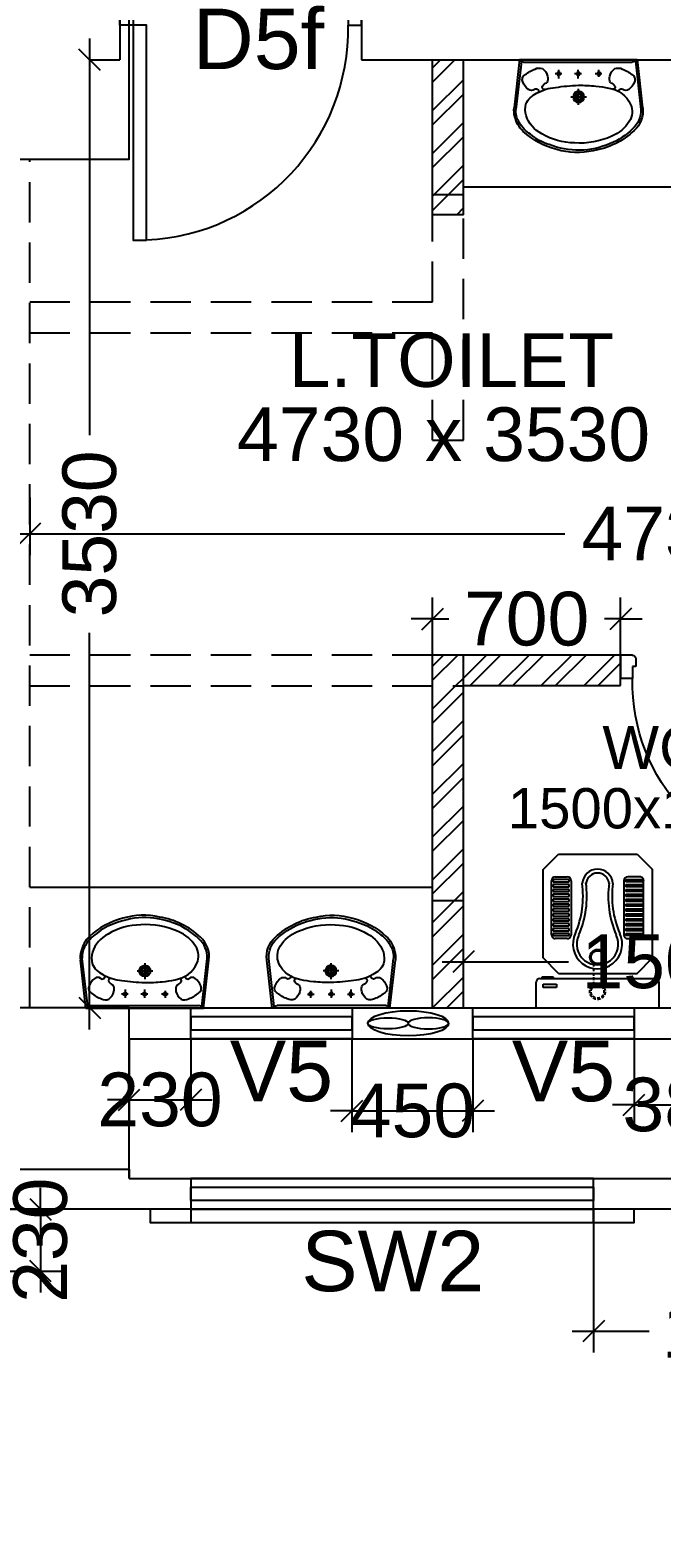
# Model space of a CAD drawing. Extents: x 6345096 to 6738923, y -6490958 to -6305885.
# Drawn here: x 6645029 to 6647381, y -6456002 to -6450481 of the extents above; entities that cross this region are included whole.
import ezdxf
from ezdxf.enums import TextEntityAlignment as Align

# ---------------------------------------------------------------- set-up
doc = ezdxf.new("R2010")
doc.units = 0
doc.header["$LTSCALE"] = 600
doc.header["$MEASUREMENT"] = 0
doc.header["$PDMODE"] = 35
doc.linetypes.add('HIDDEN', pattern=[0.375, 0.25, -0.125])
doc.layers.get('0').update_dxf_attribs({"linetype": 'CONTINUOUS'})
doc.layers.get('Defpoints').update_dxf_attribs({"linetype": 'CONTINUOUS'})
for name, color, linetype in [('8', 8, 'CONTINUOUS'), ('chajja', 7, 'CONTINUOUS'), ('DIM', 8, 'CONTINUOUS'), ('DIM-TEXT', 8, 'CONTINUOUS'), ('DOOR', 32, 'CONTINUOUS'), ('Ele Proje.', 7, 'CONTINUOUS'), ('Ele. Proj', 7, 'CONTINUOUS'), ('Exaust', 8, 'CONTINUOUS'), ('HS', 251, 'CONTINUOUS'), ('joinery', 7, 'CONTINUOUS'), ('JW', 8, 'CONTINUOUS'), ('LA-column', 3, 'CONTINUOUS'), ('Room Dim', 1, 'CONTINUOUS'), ('T Wall', 8, 'CONTINUOUS'), ('TEXT', 6, 'CONTINUOUS'), ('Toi-Euip', 8, 'CONTINUOUS'), ('toi-fix', 46, 'CONTINUOUS'), ('Toi. Wall Hat', 3, 'CONTINUOUS'), ('Walls', 7, 'CONTINUOUS'), ('WIN', 151, 'CONTINUOUS'), ('Working Dim', 5, 'CONTINUOUS')]:
    doc.layers.add(name, color=color, linetype=linetype)
doc.styles.add('ari', font='arial.ttf')
doc.styles.add('ARIAL', font='arial.ttf')
doc.styles.add('RT', font='romant.shx')
doc.styles.get("Standard").update_dxf_attribs({"font": 'romans.shx'})
doc.dimstyles.new('int. dim', dxfattribs={"dimtxt": 200, "dimasz": 80, "dimexe": 80, "dimexo": 0, "dimgap": 70, "dimtad": 0, "dimdec": 0, "dimzin": 12, "dimdsep": 46, "dimtxsty": 'ari', "dimblk": 'OBLIQUE', "dimcen": 2, "dimdle": 80, "dimclrd": 256, "dimclre": 256, "dimclrt": 6, "dimadec": 0, "dimazin": 0, "dimtfac": 1, "dimtdec": 0, "dimtix": 1, "dimtmove": 2, "dimatfit": 3, "dimfxl": 1, "dimtolj": 1, "dimtzin": 0, "dimlwd": -1, "dimlwe": -1, "dimarcsym": 0})
doc.dimstyles.new('STANDARD$0', dxfattribs={"dimscale": 0, "dimtxt": 150, "dimasz": 125, "dimexe": 0.75, "dimexo": 1, "dimgap": 25, "dimtad": 1, "dimdec": 0, "dimdsep": 46, "dimtxsty": 'Standard', "dimblk1": 'DOT', "dimblk2": 'DOT', "dimsah": 1, "dimcen": 2.5, "dimclrd": 1, "dimclre": 1, "dimclrt": 3, "dimadec": 0, "dimazin": 0, "dimtfac": 1, "dimtdec": 0, "dimtmove": 0, "dimatfit": 3, "dimldrblk": 'DOT', "dimfxl": 1, "dimtolj": 1, "dimtzin": 0, "dimarcsym": 0})
doc.dimstyles.new('TEXT', dxfattribs={"dimscale": 0, "dimtxt": 600, "dimasz": 300, "dimexe": 300, "dimexo": 30, "dimgap": 50, "dimtad": 0, "dimdec": 0, "dimzin": 0, "dimdsep": 46, "dimtxsty": 'RT', "dimblk": 'OBLIQUE', "dimcen": 0.09, "dimdle": 300, "dimclrd": 256, "dimclre": 256, "dimclrt": 170, "dimadec": 0, "dimazin": 0, "dimtfac": 1, "dimtdec": 0, "dimtofl": 0, "dimtmove": 2, "dimatfit": 3, "dimfxl": 1, "dimfrac": 2, "dimtolj": 1, "dimtzin": 0, "dimlwd": -1, "dimlwe": -1, "dimarcsym": 0})

# ---------------------------------------------------------------- blocks, each defined once
blk = doc.blocks.new('_Oblique')
at = {"color": 0, "linetype": 'ByBlock', "lineweight": -2}
blk.add_line((-0.5, -0.5), (0.5, 0.5), dxfattribs=at)
blk = doc.blocks.new('*D1288')
at = {"layer": 'Defpoints', "color": 0, "transparency": 16777216}
for p in [(6607049.6, -6454873.9), (6651789.5, -6454874.2, 1), (6651789.5, -6458089.2)]:
    blk.add_point(p, dxfattribs=at)
at = {"layer": 'DIM', "color": 8, "transparency": 16777216}
for p, q in [((6607049.6, -6454873.9), (6607049.6, -6458389.2)), ((6651789.5, -6454874.2), (6651789.5, -6458389.2)), ((6606749.6, -6458089.2), (6627711.6, -6458089.2)), ((6652089.5, -6458089.2), (6631127.5, -6458089.2))]:
    blk.add_line(p, q, dxfattribs=at)
at = {"layer": 'DIM', "color": 8, "transparency": 16777216, "xscale": 300, "yscale": 300, "zscale": 300, "rotation": 180}
blk.add_blockref('_Oblique', (6607049.6, -6458089.2), dxfattribs=at)
at = {"layer": 'DIM', "color": 8, "transparency": 16777216, "xscale": 300, "yscale": 300, "zscale": 300}
blk.add_blockref('_Oblique', (6651789.5, -6458089.2), dxfattribs=at)
at = {"layer": 'DIM', "color": 7, "transparency": 16777216, "insert": (6629419.6, -6458089.2), "char_height": 750, "attachment_point": 5, "style": 'ari'}
blk.add_mtext('\\A1;44.74m', dxfattribs=at)
blk = doc.blocks.new('*D1491')
at = {"layer": 'Defpoints', "color": 0, "transparency": 16777216}
for p in [(6647129.1, -6454873.9, -21.5), (6648259.3, -6454873.9, -21.5), (6648259.3, -6455327.4)]:
    blk.add_point(p, dxfattribs=at)
at = {"layer": 'Working Dim', "transparency": 16777216}
for p, q in [((6647129.1, -6454873.9), (6647129.1, -6455407.4)), ((6648259.3, -6454873.9), (6648259.3, -6455407.4)), ((6647049.1, -6455327.4), (6647335.3, -6455327.4)), ((6648339.3, -6455327.4), (6648053.1, -6455327.4))]:
    blk.add_line(p, q, dxfattribs=at)
at = {"layer": 'Working Dim', "transparency": 16777216, "xscale": 80, "yscale": 80, "zscale": 80, "rotation": 180}
blk.add_blockref('_Oblique', (6647129.1, -6455327.4), dxfattribs=at)
at = {"layer": 'Working Dim', "transparency": 16777216, "xscale": 80, "yscale": 80, "zscale": 80}
blk.add_blockref('_Oblique', (6648259.3, -6455327.4), dxfattribs=at)
at = {"layer": 'Working Dim', "color": 6, "transparency": 16777216, "insert": (6647694.2, -6455327.4), "char_height": 200, "attachment_point": 5, "style": 'ari'}
blk.add_mtext('\\A1;1130', dxfattribs=at)
blk = doc.blocks.new('*D1512')
at = {"layer": 'Defpoints', "color": 0, "transparency": 16777216}
for p in [(6644799.5, -6454873.9, 26.6), (6644799.5, -6455103.9, 26.6), (6645069.5, -6455103.9)]:
    blk.add_point(p, dxfattribs=at)
at = {"layer": 'Working Dim', "transparency": 16777216}
for p, q in [((6645069.5, -6454873.9), (6645069.5, -6454793.9)), ((6644799.5, -6454873.9), (6645149.5, -6454873.9)), ((6645069.5, -6454873.9), (6645069.5, -6455103.9)), ((6644799.5, -6455103.9), (6645149.5, -6455103.9)), ((6645069.5, -6455103.9), (6645069.5, -6455183.9))]:
    blk.add_line(p, q, dxfattribs=at)
at = {"layer": 'Working Dim', "transparency": 16777216, "xscale": 80, "yscale": 80, "zscale": 80}
for p, rotation in [((6645069.5, -6454873.9), 270), ((6645069.5, -6455103.9), 90)]:
    blk.add_blockref('_Oblique', p, dxfattribs=dict(at, rotation=rotation))
at = {"layer": 'Working Dim', "color": 6, "transparency": 16777216, "insert": (6645069.5, -6454988.9), "char_height": 200, "attachment_point": 5, "rotation": 90, "style": 'ari'}
blk.add_mtext('\\A1;230', dxfattribs=at)
blk = doc.blocks.new('A$C153C7E87')
at = {"layer": 'Exaust', "color": 10, "extrusion": (0, 0, -1)}
for centre, major_axis, ratio in [((0, 0), (150.2, 0.1), 0.312125), ((-75.1, 0), (75.1, 0), 0.271389)]:
    blk.add_ellipse(centre, major_axis=major_axis, ratio=ratio, start_param=3.141593, end_param=9.424778, dxfattribs=at)
at = {"layer": 'Exaust', "color": 10}
blk.add_ellipse((75.1, 0), major_axis=(75.1, 0), ratio=0.271389, dxfattribs=at)
blk = doc.blocks.new('*D2380')
at = {"layer": 'Defpoints', "color": 0, "transparency": 16777216}
for p in [(6645399.5, -6454238.9, 2.3), (6645629.4, -6454238.9), (6645629.4, -6454466.1)]:
    blk.add_point(p, dxfattribs=at)
at = {"layer": 'Working Dim', "transparency": 16777216}
for p, q in [((6645399.5, -6454238.9), (6645399.5, -6454546.1)), ((6645629.4, -6454238.9), (6645629.4, -6454546.1)), ((6645399.5, -6454466.1), (6645319.5, -6454466.1)), ((6645399.5, -6454466.1), (6645629.4, -6454466.1)), ((6645629.4, -6454466.1), (6645709.4, -6454466.1))]:
    blk.add_line(p, q, dxfattribs=at)
at = {"layer": 'Working Dim', "transparency": 16777216, "xscale": 80, "yscale": 80, "zscale": 80}
blk.add_blockref('_Oblique', (6645399.5, -6454466.1), dxfattribs=at)
at = {"layer": 'Working Dim', "transparency": 16777216, "xscale": 80, "yscale": 80, "zscale": 80, "rotation": 180}
blk.add_blockref('_Oblique', (6645629.4, -6454466.1), dxfattribs=at)
at = {"layer": 'Working Dim', "color": 6, "transparency": 16777216, "insert": (6645514.5, -6454466.1), "char_height": 200, "attachment_point": 5, "style": 'ari'}
blk.add_mtext('\\A1;230', dxfattribs=at)
blk = doc.blocks.new('*D2381')
at = {"layer": 'Defpoints', "color": 0, "transparency": 16777216}
for p in [(6646229.4, -6454238.9), (6646679.4, -6454238.9), (6646679.4, -6454507)]:
    blk.add_point(p, dxfattribs=at)
at = {"layer": 'Working Dim', "transparency": 16777216}
for p, q in [((6646229.4, -6454238.9), (6646229.4, -6454587)), ((6646679.4, -6454238.9), (6646679.4, -6454587)), ((6646229.4, -6454507), (6646149.4, -6454507)), ((6646229.4, -6454507), (6646679.4, -6454507)), ((6646679.4, -6454507), (6646759.4, -6454507))]:
    blk.add_line(p, q, dxfattribs=at)
at = {"layer": 'Working Dim', "transparency": 16777216, "xscale": 80, "yscale": 80, "zscale": 80}
blk.add_blockref('_Oblique', (6646229.4, -6454507), dxfattribs=at)
at = {"layer": 'Working Dim', "transparency": 16777216, "xscale": 80, "yscale": 80, "zscale": 80, "rotation": 180}
blk.add_blockref('_Oblique', (6646679.4, -6454507), dxfattribs=at)
at = {"layer": 'Working Dim', "color": 6, "transparency": 16777216, "insert": (6646454.4, -6454507), "char_height": 200, "attachment_point": 5, "style": 'ari'}
blk.add_mtext('\\A1;450', dxfattribs=at)
blk = doc.blocks.new('*D2382')
at = {"layer": 'Defpoints', "color": 0, "transparency": 16777216}
for p in [(6647279.4, -6454238.9), (6647659.6, -6454238.9), (6647659.6, -6454484.7)]:
    blk.add_point(p, dxfattribs=at)
at = {"layer": 'Working Dim', "transparency": 16777216}
for p, q in [((6647279.4, -6454238.9), (6647279.4, -6454564.7)), ((6647659.6, -6454238.9), (6647659.6, -6454564.7)), ((6647279.4, -6454484.7), (6647199.4, -6454484.7)), ((6647279.4, -6454484.7), (6647659.6, -6454484.7)), ((6647659.6, -6454484.7), (6647739.6, -6454484.7))]:
    blk.add_line(p, q, dxfattribs=at)
at = {"layer": 'Working Dim', "transparency": 16777216, "xscale": 80, "yscale": 80, "zscale": 80}
blk.add_blockref('_Oblique', (6647279.4, -6454484.7), dxfattribs=at)
at = {"layer": 'Working Dim', "transparency": 16777216, "xscale": 80, "yscale": 80, "zscale": 80, "rotation": 180}
blk.add_blockref('_Oblique', (6647659.6, -6454484.7), dxfattribs=at)
at = {"layer": 'Working Dim', "color": 6, "transparency": 16777216, "insert": (6647469.5, -6454484.7), "char_height": 200, "attachment_point": 5, "style": 'ari'}
blk.add_mtext('\\A1;380', dxfattribs=at)
blk = doc.blocks.new('*D2392')
at = {"layer": 'Defpoints', "color": 0, "linetype": 'Continuous', "transparency": 16777216}
for p in [(6610879.6, -6454873.9, -3.1), (6651789.5, -6454873.9, -2.1), (6610879.6, -6459607.7)]:
    blk.add_point(p, dxfattribs=at)
at = {"layer": 'DIM-TEXT', "transparency": 16777216}
for p, q in [((6610879.6, -6454873.9), (6610879.6, -6459907.7)), ((6651789.5, -6454873.9), (6651789.5, -6459907.7)), ((6610579.6, -6459607.7), (6624016.8, -6459607.7)), ((6652089.5, -6459607.7), (6638652.3, -6459607.7))]:
    blk.add_line(p, q, dxfattribs=at)
at = {"layer": 'DIM-TEXT', "linetype": 'Continuous', "transparency": 16777216, "xscale": 300, "yscale": 300, "zscale": 300, "rotation": 180}
blk.add_blockref('_Oblique', (6610879.6, -6459607.7), dxfattribs=at)
at = {"layer": 'DIM-TEXT', "linetype": 'Continuous', "transparency": 16777216, "xscale": 300, "yscale": 300, "zscale": 300}
blk.add_blockref('_Oblique', (6651789.5, -6459607.7), dxfattribs=at)
at = {"layer": 'DIM-TEXT', "color": 170, "linetype": 'Continuous', "transparency": 16777216, "insert": (6631334.6, -6459607.7), "char_height": 750, "attachment_point": 5, "style": 'ari'}
blk.add_mtext('\\A1;{\\H1.067x;OPD - GENERAL SURGERY}', dxfattribs=at)
blk = doc.blocks.new('A$C2CD672AE')
at = {"color": 8, "linetype": 'HIDDEN'}
blk.add_line((115080.1, 1700, 5.1), (115080.1, 1665, 5.1), dxfattribs=at)
blk.add_line((115080.1, 1700, 5.1), (115080.1, 1665, 5.1), dxfattribs=at)
at = {"layer": 'Ele Proje.', "color": 8, "linetype": 'HIDDEN', "elevation": 5.1}
for points in [[(115309.8, 1550), (115309.8, 1500), (115159.8, 1500), (115159.8, 1550)], [(116959.8, 1550), (116959.8, 1500), (116809.8, 1500), (116809.8, 1550)]]:
    blk.add_lwpolyline(points, dxfattribs=at)
at = {"layer": 'Ele. Proj', "color": 8, "linetype": 'HIDDEN'}
blk.add_lwpolyline([(121620.2, 1550), (113680.2, 1550)], dxfattribs=at)
at = {"layer": 'JW', "color": 8, "linetype": 'HIDDEN', "elevation": -8.6}
for points in [[(115309.8, 1550), (116809.8, 1550), (116809.8, 1665), (115309.8, 1665)], [(115309.8, 1632.8), (116809.8, 1632.8), (116809.8, 1582.2), (115309.8, 1582.2)]]:
    blk.add_lwpolyline(points, close=True, dxfattribs=at)
at = {"layer": 'T Wall', "color": 8, "linetype": 'HIDDEN'}
for p, q in [((116210.1, 4929.4, 4.3), (116210.1, 5329.4, 4.3)), ((116210.1, 5329.4, 4.3), (116325.1, 5329.4, 4.3)), ((116325.1, 4414.4, 4.3), (116325.1, 5329.4, 4.3)), ((114710.1, 4929.4, 4.3), (116210.1, 4929.4, 4.3)), ((114710.1, 4814.4, 4.3), (116210.1, 4814.4, 4.3)), ((116210.1, 4414.4, 4.3), (116210.1, 4814.4, 4.3)), ((116210.1, 4414.4, 4.3), (116325.1, 4414.4, 4.3)), ((114710.1, 3614.4, 4.3), (116325.1, 3614.4, 4.3)), ((116325.1, 3499.4, 4.3), (116325.1, 3614.4, 4.3)), ((114710.1, 3499.4, 4.3), (116325.1, 3499.4, 4.3)), ((116210.1, 2299.4, 4.3), (116210.1, 2699.4, 4.3)), ((116210.1, 2699.4, 4.3), (116325.1, 2699.4, 4.3)), ((116325.1, 2299.4, 4.3), (116325.1, 2699.4, 4.3))]:
    blk.add_line(p, q, dxfattribs=at)
at = {"layer": 'Walls', "color": 8, "linetype": 'HIDDEN'}
for p, q in [((114710.1, 2300), (114710.1, 5460.1)), ((115080.1, 2300), (119440.2, 2300)), ((115080.1, 2185), (119670.2, 2185)), ((115080.1, 1665), (120870.2, 1665))]:
    blk.add_line(p, q, dxfattribs=at)
blk.add_lwpolyline([(115080.1, 1665), (115080.1, 1700)], dxfattribs=at)
blk.add_lwpolyline([(115080.1, 1665), (115080.1, 1700)], dxfattribs=at)
blk = doc.blocks.new('A$C4D064DB7')
at = {"layer": 'Toi-Euip', "color": 8}
for p, q in [((-219.3, -1), (-239.3, 178)), ((-212.3, 5.4), (-232.3, 184.5)), ((0.9, 167), (0.9, 107.5)), ((212.2, 4.9), (232.3, 184.5)), ((219.2, -1), (239.3, 178)), ((-28.5, 137.9), (30, 137.9)), ((-73.1, 68.7), (-73.1, 37.2)), ((-0.6, 68.7), (-0.6, 37.2)), ((76.2, 63.6), (76.2, 37.2)), ((-204.6, 8.3), (200.4, 8.3)), ((-61.3, 51.7), (-86.8, 51.7)), ((11.1, 51.7), (-14.3, 51.7)), ((87.9, 51.7), (62.5, 51.7)), ((-219.3, -1), (219.2, -1))]:
    blk.add_line(p, q, dxfattribs=at)
for centre, radius in [((0.9, 137.9), 20.9), ((0.9, 137.9), 15), ((0.9, 137.9), 10.5), ((-73.1, 51.7), 6.23), ((-0.6, 51.7), 6.23), ((76.2, 51.7), 6.23)]:
    blk.add_circle(centre, radius, dxfattribs=at)
for centre, radius, start, end in [((-15, 63.3), 278.1, 103.6801, 133.1199), ((0.4, 42.8), 293.4, 66.1951, 111.8497), ((-3.7, 79.1), 265.8, 77.1391, 106.8516), ((11, 56.9), 284.8, 46.3845, 81.023), ((-115.7, 175.3), 119.3, 121.8415, 151.2146), ((-52.1, 129.5), 194.1, 106.9894, 130.6854), ((-12.7, 69.4), 239.9, 90.5187, 121.0564), ((4.5, 21.6), 288.4, 65.4107, 93.8454), ((17.4, 64.4), 266.9, 46.2173, 67.6674), ((74.5, 158), 135.4, 31.8603, 68.3132), ((-135.9, 190.3), 102.7, 132.34, 168.5521), ((-156.9, 191.3), 75.7, 146.7911, 185.1402), ((-79.5, 166.9), 122.1, 117.7975, 160.6946), ((131.4, 192.6), 68.8, 336.7779, 32.4081), ((140.9, 188.9), 91.5, 357.2238, 48.0895), ((143.8, 190.8), 96.4, 352.3942, 48.6169), ((-159.3, 187.8), 80.7, 163.2392, 186.9959), ((-105.8, 184.4), 91.8, 165.5854, 192.6546), ((-124.3, 195.5), 77.6, 203.693, 246.3813), ((-174.7, 96.4), 17.3, 50.4642, 129.5358), ((-73.6, 263.8), 161.7, 239.5902, 265.9719), ((-156.5, 116.7), 8.45, 294.5104, 30.3287), ((-126.4, 102.5), 8.28, 83.1526, 217.3039), ((98.1, 210.4), 106.4, 278.0202, 335.0221), ((157.9, 115.9), 7.49, 165.1523, 247.9307), ((176.7, 96.4), 17.3, 50.4642, 129.5358), ((-188.7, 72.6), 20.1, 152.4908, 243.191), ((-154.2, 64.6), 55.1, 124.9669, 161.6496), ((-157.9, 115.7), 8.33, 226.0403, 306.1074), ((-161, 71.5), 47.7, 305.0585, 347.193), ((-110.1, 109.7), 26, 208.2715, 253.614), ((-144.2, 69.4), 30.9, 343.9654, 29.9209), ((33.5, 869.5), 776.1, 261.2228, 267.52), ((-3.1, 803.8), 709.6, 270.2431, 275.5482), ((44.3, 384), 287.3, 274.2321, 283.8267), ((146.2, 69.4), 30.9, 150.0791, 196.0346), ((163, 71.5), 47.7, 192.807, 234.9415), ((112.1, 109.7), 26, 286.386, 331.7285), ((129.6, 102.2), 7.16, 318.2984, 78.6803), ((159.9, 115.7), 8.33, 233.8926, 313.9597), ((156.2, 64.6), 55.1, 18.3504, 55.0331), ((190.7, 72.6), 20.1, 296.809, 27.5092), ((-200, -15.1), 23.9, 101.1451, 143.7785), ((-120.2, 149.2), 122.2, 230.5982, 250.4136), ((-145.6, 63.1), 33, 241.9192, 291.3561), ((147.6, 63.1), 33, 248.6439, 298.0808), ((122.2, 149.2), 122.2, 289.5864, 309.4018), ((199.8, -16.6), 24.9, 38.7487, 88.5796)]:
    blk.add_arc(centre, radius, start, end, dxfattribs=at)
blk = doc.blocks.new('Z$W@#1841')
at = {"layer": 'DOOR'}
for p, q in [((-267.6, -167.4), (-317.3, -167.4)), ((-317.3, -167.4), (-317.3, -267.4)), ((-267.6, -217.9), (-267.6, -167.4)), ((-254.1, -217.9), (-267.6, -217.9)), ((-254.1, -253.9), (-254.1, -217.9)), ((519.5, -253.9), (519.5, -217.9)), ((519.5, -217.9), (533, -217.9)), ((533, -217.9), (533, -167.4)), ((533, -167.4), (582.7, -167.4)), ((582.7, -167.4), (582.7, -267.4)), ((-317.3, -267.4), (-267.6, -267.4)), ((-267.6, -267.4), (-267.6, -265.2)), ((-254.1, -253.9), (-256.3, -253.9)), ((519.5, -253.9), (521.7, -253.9)), ((533, -267.4), (533, -265.2)), ((582.7, -267.4), (533, -267.4))]:
    blk.add_line(p, q, dxfattribs=at)
blk.add_lwpolyline([(482.5, 633.2), (482.5, -167.4), (533, -167.4), (533, 633.2)], close=True, dxfattribs=at)
at = {"layer": 'DOOR', "color": 145}
blk.add_arc((518.4, -152.1), 786.1, 92.6177, 181.1129, dxfattribs=at)
at = {"layer": 'DOOR'}
for centre, start, end in [((-267.6, -253.9), 270, 0), ((533, -253.9), 180, 270)]:
    blk.add_arc(centre, 11.2, start, end, dxfattribs=at)
blk = doc.blocks.new('A$C37B60793')
at = {"layer": 'toi-fix', "color": 8}
for p, q in [((0, 303.1), (127, 303.1)), ((0, -306.5), (0, 303.1)), ((146, -287.4), (146, 284.1)), ((171.2, 195), (247.4, 271.2)), ((247.4, 271.2), (685.9, 271.2)), ((362.3, 226.9), (630.5, 226.9)), ((762.1, 195), (685.9, 271.2)), ((171.2, -195.4), (171.2, 195)), ((343.3, 148.1), (343.3, 207.9)), ((358.5, 218.7), (358.5, 139.2)), ((369.5, 218.7), (358.5, 218.7)), ((369.5, 139.2), (369.5, 218.7)), ((382.7, 218.7), (382.7, 139.2)), ((393.7, 218.7), (382.7, 218.7)), ((393.7, 139.2), (393.7, 218.7)), ((406.9, 218.7), (406.9, 139.2)), ((417.9, 218.7), (406.9, 218.7)), ((417.9, 139.2), (417.9, 218.7)), ((431, 218.7), (431, 139.2)), ((442.1, 218.7), (431, 218.7)), ((442.1, 139.2), (442.1, 218.7)), ((455.2, 218.7), (455.2, 139.2)), ((466.3, 218.7), (455.2, 218.7)), ((466.3, 139.2), (466.3, 218.7)), ((479.4, 218.7), (479.4, 139.2)), ((490.5, 218.7), (479.4, 218.7)), ((490.5, 139.2), (490.5, 218.7)), ((503.6, 218.7), (503.6, 139.2)), ((514.6, 218.7), (503.6, 218.7)), ((514.6, 139.2), (514.6, 218.7)), ((527.8, 218.7), (527.8, 139.2)), ((538.8, 218.7), (527.8, 218.7)), ((538.8, 139.2), (538.8, 218.7)), ((552, 218.7), (552, 139.2)), ((563, 218.7), (552, 218.7)), ((563, 139.2), (563, 218.7)), ((576.2, 218.7), (576.2, 139.2)), ((587.2, 218.7), (576.2, 218.7)), ((587.2, 139.2), (587.2, 218.7)), ((600.4, 218.7), (600.4, 139.2)), ((611.4, 218.7), (600.4, 218.7)), ((611.4, 139.2), (611.4, 218.7)), ((624.5, 218.7), (624.5, 139.2)), ((635.6, 218.7), (624.5, 218.7)), ((635.6, 139.2), (635.6, 218.7)), ((649.5, 207.9), (649.5, 148.1)), ((762.1, -195.4), (762.1, 195)), ((358.5, 139.2), (369.5, 139.2)), ((630.5, 129.1), (362.3, 129.1)), ((382.7, 139.2), (393.7, 139.2)), ((406.9, 139.2), (417.9, 139.2)), ((431, 139.2), (442.1, 139.2)), ((455.2, 139.2), (466.3, 139.2)), ((479.4, 139.2), (490.5, 139.2)), ((503.6, 139.2), (514.6, 139.2)), ((527.8, 139.2), (538.8, 139.2)), ((552, 139.2), (563, 139.2)), ((576.2, 139.2), (587.2, 139.2)), ((600.4, 139.2), (611.4, 139.2)), ((624.5, 139.2), (635.6, 139.2)), ((358.5, -222), (358.5, -142.6)), ((358.5, -142.6), (369.5, -142.6)), ((630.5, -132.4), (362.3, -132.4)), ((369.5, -142.6), (369.5, -222)), ((382.7, -222), (382.7, -142.6)), ((382.7, -142.6), (393.7, -142.6)), ((393.7, -142.6), (393.7, -222)), ((406.9, -222), (406.9, -142.6)), ((406.9, -142.6), (417.9, -142.6)), ((417.9, -142.6), (417.9, -222)), ((431, -222), (431, -142.6)), ((431, -142.6), (442.1, -142.6)), ((442.1, -142.6), (442.1, -222)), ((455.2, -222), (455.2, -142.6)), ((455.2, -142.6), (466.3, -142.6)), ((466.3, -142.6), (466.3, -222)), ((479.4, -222), (479.4, -142.6)), ((479.4, -142.6), (490.5, -142.6)), ((490.5, -142.6), (490.5, -222)), ((503.6, -222), (503.6, -142.6)), ((503.6, -142.6), (514.6, -142.6)), ((514.6, -142.6), (514.6, -222)), ((527.8, -222), (527.8, -142.6)), ((527.8, -142.6), (538.8, -142.6)), ((538.8, -142.6), (538.8, -222)), ((552, -222), (552, -142.6)), ((552, -142.6), (563, -142.6)), ((563, -142.6), (563, -222)), ((576.2, -222), (576.2, -142.6)), ((576.2, -142.6), (587.2, -142.6)), ((587.2, -142.6), (587.2, -222)), ((600.4, -222), (600.4, -142.6)), ((600.4, -142.6), (611.4, -142.6)), ((611.4, -142.6), (611.4, -222)), ((624.5, -222), (624.5, -142.6)), ((624.5, -142.6), (635.6, -142.6)), ((635.6, -142.6), (635.6, -222)), ((117.8, -205), (100.3, -205)), ((100.3, -205), (100.3, -270.7)), ((117.8, -270.7), (117.8, -205)), ((171.2, -195.4), (247.4, -271.6)), ((343.3, -151.5), (343.3, -211.2)), ((649.5, -211.2), (649.5, -151.5)), ((685.9, -271.6), (762.1, -195.4)), ((100.3, -270.7), (117.8, -270.7)), ((153.7, -221.4), (147.5, -221.4)), ((147.5, -221.4), (147.5, -276.8)), ((147.5, -276.8), (153.7, -276.8)), ((153.7, -276.8), (153.7, -221.4)), ((247.4, -271.6), (685.9, -271.6)), ((369.5, -222), (358.5, -222)), ((362.3, -230.3), (630.5, -230.3)), ((393.7, -222), (382.7, -222)), ((417.9, -222), (406.9, -222)), ((442.1, -222), (431, -222)), ((466.3, -222), (455.2, -222)), ((490.5, -222), (479.4, -222)), ((514.6, -222), (503.6, -222)), ((538.8, -222), (527.8, -222)), ((563, -222), (552, -222)), ((587.2, -222), (576.2, -222)), ((611.4, -222), (600.4, -222)), ((635.6, -222), (624.5, -222)), ((0, -306.5), (127, -306.5))]:
    blk.add_line(p, q, dxfattribs=at)
at = {"layer": 'toi-fix', "color": 8, "linetype": 'HIDDEN', "ltscale": 0.1}
for p, q in [((219.3, 19), (111.7, 19)), ((219.3, -22.3), (111.7, -22.3))]:
    blk.add_line(p, q, dxfattribs=at)
at = {"layer": 'toi-fix', "color": 8, "extrusion": (0, 0, -1)}
for centre, major_axis, start_param, end_param in [((127, 284.1), (-13.5, -13.5), 2.356194, 3.926991), ((362.3, 207.9), (13.5, -13.5), 2.356194, 3.926991), ((630.5, 207.9), (-13.5, -13.5), 2.356194, 3.926991), ((362.3, 148.1), (-13.5, -13.5), -0.785398, 0.785398), ((630.5, 148.1), (-13.5, -13.5), 3.926991, 5.497787), ((316.3, -1.7), (0, -122.2), -0.449608, 3.591264), ((316.3, -1.7), (0, -103.2), -0.449671, 3.591202), ((554, 536.4), (-29.4, -484.3), -0.19615, 0.346746), ((554, 536.4), (-11.6, -466), -0.160496, 0.3824), ((611.1, -1.7), (-54, -54), 2.434309, 5.419673), ((251.3, -1.7), (-26.9, -26.9), 0.785398, 7.068583), ((251.3, -1.7), (-22.5, -22.5), 0.785398, 7.068583), ((611.1, -1.7), (40.6, -40.6), 4.005105, 6.990469), ((554, -539.7), (29.4, -484.3), 2.794864, 3.33776), ((554, -539.7), (11.6, -466), 2.7592, 3.302095), ((362.3, -151.5), (13.5, -13.5), 2.356194, 3.926991), ((630.5, -151.5), (13.5, -13.5), 3.926991, 5.497787), ((362.3, -211.2), (-13.5, -13.5), -0.785398, 0.785398), ((630.5, -211.2), (13.5, -13.5), 5.497787, 7.068583), ((127, -287.4), (13.5, -13.5), 5.497787, 7.068583)]:
    blk.add_ellipse(centre, major_axis=major_axis, ratio=1, start_param=start_param, end_param=end_param, dxfattribs=at)
at = {"layer": 'toi-fix', "color": 8, "linetype": 'HIDDEN', "ltscale": 0.1, "extrusion": (0, 0, -1)}
for major_axis, start_param, end_param in [((26.9, -26.9), 2.356194490188911, 8.639379797368496), ((22.5, -22.5), 2.356194490188169, 8.639379797367756)]:
    blk.add_ellipse((79.7, -1.7), major_axis=major_axis, ratio=1, start_param=start_param, end_param=end_param, dxfattribs=at)
blk = doc.blocks.new('*D2419')
at = {"layer": 'Defpoints', "color": 0, "transparency": 16777216}
for p in [(6648144.7, -6453951.9), (6646644.7, -6454123.8, 3.4), (6648144.7, -6454123.8, 3.4)]:
    blk.add_point(p, dxfattribs=at)
at = {"layer": 'Working Dim', "transparency": 16777216}
for p, q in [((6646644.7, -6454123.8), (6646644.7, -6453871.9)), ((6648144.7, -6454123.8), (6648144.7, -6453871.9)), ((6646564.7, -6453951.9), (6647035.8, -6453951.9)), ((6648224.7, -6453951.9), (6647753.6, -6453951.9))]:
    blk.add_line(p, q, dxfattribs=at)
at = {"layer": 'Working Dim', "transparency": 16777216, "xscale": 80, "yscale": 80, "zscale": 80, "rotation": 180}
blk.add_blockref('_Oblique', (6646644.7, -6453951.9), dxfattribs=at)
at = {"layer": 'Working Dim', "transparency": 16777216, "xscale": 80, "yscale": 80, "zscale": 80}
blk.add_blockref('_Oblique', (6648144.7, -6453951.9), dxfattribs=at)
at = {"layer": 'Working Dim', "color": 6, "transparency": 16777216, "insert": (6647394.7, -6453951.9), "char_height": 200, "attachment_point": 5, "style": 'ari'}
blk.add_mtext('\\A1;1500', dxfattribs=at)
blk = doc.blocks.new('*D2420')
at = {"layer": 'Defpoints', "color": 0, "transparency": 16777216}
for p in [(6645249.5, -6450593.8, 3.4), (6645249.5, -6454123.8, 3.4), (6645252.5, -6454123.8)]:
    blk.add_point(p, dxfattribs=at)
at = {"layer": 'Working Dim', "transparency": 16777216}
for p, q in [((6645252.5, -6450513.8), (6645252.5, -6451990.6)), ((6645249.5, -6450593.8), (6645332.5, -6450593.8)), ((6645252.5, -6454203.8), (6645252.5, -6452727)), ((6645249.5, -6454123.8), (6645332.5, -6454123.8))]:
    blk.add_line(p, q, dxfattribs=at)
at = {"layer": 'Working Dim', "transparency": 16777216, "xscale": 80, "yscale": 80, "zscale": 80}
for p, rotation in [((6645252.5, -6450593.8), 90), ((6645252.5, -6454123.8), 270)]:
    blk.add_blockref('_Oblique', p, dxfattribs=dict(at, rotation=rotation))
at = {"layer": 'Working Dim', "color": 6, "transparency": 16777216, "insert": (6645252.5, -6452358.8), "char_height": 200, "attachment_point": 5, "rotation": 90, "style": 'ari'}
blk.add_mtext('\\A1;3530', dxfattribs=at)
blk = doc.blocks.new('*D2421')
at = {"layer": 'Defpoints', "color": 0, "transparency": 16777216}
for p in [(6645029.5, -6452222.9, 3.4), (6649759.7, -6452224.9, 4.1), (6649759.7, -6452358.4)]:
    blk.add_point(p, dxfattribs=at)
at = {"layer": 'Working Dim', "transparency": 16777216}
for p, q in [((6645029.5, -6452222.9), (6645029.5, -6452438.4)), ((6649759.7, -6452224.9), (6649759.7, -6452438.4)), ((6644949.5, -6452358.4), (6647022.3, -6452358.4)), ((6649839.7, -6452358.4), (6647766.9, -6452358.4))]:
    blk.add_line(p, q, dxfattribs=at)
at = {"layer": 'Working Dim', "transparency": 16777216, "xscale": 80, "yscale": 80, "zscale": 80, "rotation": 180}
blk.add_blockref('_Oblique', (6645029.5, -6452358.4), dxfattribs=at)
at = {"layer": 'Working Dim', "transparency": 16777216, "xscale": 80, "yscale": 80, "zscale": 80}
blk.add_blockref('_Oblique', (6649759.7, -6452358.4), dxfattribs=at)
at = {"layer": 'Working Dim', "color": 6, "transparency": 16777216, "insert": (6647394.6, -6452358.4), "char_height": 200, "attachment_point": 5, "style": 'ari'}
blk.add_mtext('\\A1;4730', dxfattribs=at)
blk = doc.blocks.new('*D2436')
at = {"layer": 'Defpoints', "color": 0, "transparency": 16777216}
for p in [(6647229.7, -6452675.7), (6646529.7, -6452808.8, 3.4), (6647229.7, -6452808.8, 3.4)]:
    blk.add_point(p, dxfattribs=at)
at = {"layer": 'Working Dim', "transparency": 16777216}
for p, q in [((6646529.7, -6452808.8), (6646529.7, -6452595.7)), ((6647229.7, -6452808.8), (6647229.7, -6452595.7)), ((6646529.7, -6452675.7), (6646449.7, -6452675.7)), ((6646529.7, -6452675.7), (6646589.9, -6452675.7)), ((6647229.7, -6452675.7), (6647169.5, -6452675.7)), ((6647229.7, -6452675.7), (6647309.7, -6452675.7))]:
    blk.add_line(p, q, dxfattribs=at)
at = {"layer": 'Working Dim', "transparency": 16777216, "xscale": 80, "yscale": 80, "zscale": 80}
blk.add_blockref('_Oblique', (6646529.7, -6452675.7), dxfattribs=at)
at = {"layer": 'Working Dim', "transparency": 16777216, "xscale": 80, "yscale": 80, "zscale": 80, "rotation": 180}
blk.add_blockref('_Oblique', (6647229.7, -6452675.7), dxfattribs=at)
at = {"layer": 'Working Dim', "color": 6, "transparency": 16777216, "insert": (6646879.7, -6452675.7), "char_height": 200, "attachment_point": 5, "style": 'ari'}
blk.add_mtext('\\A1;700', dxfattribs=at)

msp = doc.modelspace()

# ---------------------------------------------------------------- hatches: boundary and pattern name
at = {"layer": 'Toi. Wall Hat'}
h = msp.add_hatch(dxfattribs=at)
h.set_pattern_fill('ANSI32', color=10, scale=300, style=0)
h.set_pattern_definition([(45, (6646529.67, -6454123.83), (-79.5495, 79.5495), []), (45, (6646582.7, -6454123.83), (-79.5495, 79.5495), [])])
h.paths.add_polyline_path([(6648144.67, -6451908.83), (6648374.67, -6451908.83), (6648374.67, -6451793.83), (6648259.67, -6451793.83), (6648259.67, -6450593.83), (6648144.67, -6450593.83)])
h.paths.add_polyline_path([(6649759.67, -6451908.83), (6649759.67, -6451793.83), (6649174.67, -6451793.83), (6649174.67, -6451908.83)])
h.paths.add_polyline_path([(6649174.67, -6452808.83), (6649174.67, -6452923.83), (6649759.67, -6452923.83), (6649759.67, -6452808.83)])
h.paths.add_polyline_path([(6648259.67, -6452923.83), (6648374.67, -6452923.83), (6648374.67, -6452808.83), (6648029.67, -6452808.83), (6648029.67, -6452923.83), (6648144.67, -6452923.83), (6648144.67, -6454123.83), (6648259.67, -6454123.83)])
h.paths.add_polyline_path([(6646529.67, -6452808.83), (6646529.67, -6454123.83), (6646644.67, -6454123.83), (6646644.67, -6452923.83), (6647229.67, -6452923.83), (6647229.67, -6452808.83)])
h.paths.add_polyline_path([(6646644.67, -6450593.83), (6646529.67, -6450593.83), (6646529.67, -6451170.538), (6646644.67, -6451170.538)])

# ---------------------------------------------------------------- linework, layer by layer
msp.add_line((6645399.445, -6454723.879, 5.131), (6645399.445, -6454758.916, 5.131))
msp.add_line((6645399.445, -6454723.879, 5.131), (6645399.445, -6454758.916, 5.131))
at = {"layer": 'chajja', "color": 8}
msp.add_line((6647129.139, -6454923.885), (6645629.139, -6454923.885), dxfattribs=at)
at = {"layer": 'Ele Proje.', "elevation": 5.131}
for points in [[(6645629.139, -6454873.885), (6645629.139, -6454923.885), (6645479.139, -6454923.885), (6645479.139, -6454873.885)], [(6647279.139, -6454873.885), (6647279.139, -6454923.885), (6647129.139, -6454923.885), (6647129.139, -6454873.885)]]:
    msp.add_lwpolyline(points, dxfattribs=at)
at = {"layer": 'Ele. Proj', "color": 1}
msp.add_lwpolyline([(6651789.497, -6454873.916), (6643999.543, -6454873.885)], dxfattribs=at)
at = {"layer": 'JW', "color": 4, "elevation": -8.601}
for points in [[(6645629.139, -6454873.885), (6647129.139, -6454873.885), (6647129.139, -6454758.885), (6645629.139, -6454758.885)], [(6645629.139, -6454791.102), (6647129.139, -6454791.102), (6647129.139, -6454841.668), (6645629.139, -6454841.668)]]:
    msp.add_lwpolyline(points, close=True, dxfattribs=at)
at = {"layer": 'LA-column', "color": 2}
for points, elevation in [([(6644799.357, -6450963.752), (6645399.357, -6450963.752), (6645399.357, -6450363.752), (6644799.357, -6450363.752)], 3.421), ([(6644799.535, -6454723.9), (6645399.535, -6454723.9), (6645399.535, -6454123.9), (6644799.535, -6454123.9)], 2.283)]:
    msp.add_lwpolyline(points, close=True, dxfattribs=dict(at, elevation=elevation))
at = {"layer": 'T Wall', "color": 6, "linetype": 'Continuous'}
for p, q in [((6646529.67, -6451170.538, 2.291), (6646529.67, -6450593.83, 2.291)), ((6646644.67, -6451170.538, 2.291), (6646644.67, -6450593.83, 2.291)), ((6646644.67, -6451170.538, 2.291), (6646529.67, -6451170.538, 2.291)), ((6646529.67, -6452808.83, 2.291), (6647229.67, -6452808.83, 2.291)), ((6646529.67, -6454123.83, 2.291), (6646529.67, -6452808.83, 2.291)), ((6647229.67, -6452923.83, 2.291), (6647229.67, -6452808.83, 2.291)), ((6646644.67, -6452923.83, 2.291), (6647229.67, -6452923.83, 2.291)), ((6646644.67, -6454123.83, 2.291), (6646644.67, -6452923.83, 2.291))]:
    msp.add_line(p, q, dxfattribs=at)
at = {"layer": 'toi-fix'}
for p, q in [((6646644.67, -6451065.931, 2.291), (6648144.67, -6451065.931, 2.291)), ((6645029.535, -6453673.813, 2.291), (6646529.67, -6453673.813, 2.291))]:
    msp.add_line(p, q, dxfattribs=at)
at = {"layer": 'Walls'}
for p, q in [((6645364.535, -6450363.83, -1.138), (6645364.535, -6450593.83, -1.138)), ((6646264.535, -6450363.83, -1.138), (6646264.535, -6450593.83, -1.138)), ((6645249.535, -6450593.83, -1.138), (6645364.535, -6450593.83, -1.138)), ((6646264.535, -6450593.83, -1.138), (6649759.67, -6450593.83, -1.138))]:
    msp.add_line(p, q, dxfattribs=at)
at = {"layer": 'Walls', "linetype": 'Continuous'}
for p, q in [((6645399.445, -6454123.938), (6649759.579, -6454123.938)), ((6645399.445, -6454238.938), (6649989.401, -6454238.938)), ((6645399.445, -6454758.916), (6651189.579, -6454758.916))]:
    msp.add_line(p, q, dxfattribs=at)
msp.add_lwpolyline([(6645399.445, -6454758.916), (6645399.445, -6454723.879)], dxfattribs=at)
msp.add_lwpolyline([(6645399.445, -6454758.916), (6645399.445, -6454723.879)], dxfattribs=at)
at = {"layer": 'WIN', "linetype": 'Continuous'}
for points in [[(6646229.445, -6454238.869), (6645629.445, -6454238.869), (6645629.445, -6454123.869), (6646229.445, -6454123.869)], [(6647279.445, -6454238.869), (6646679.445, -6454238.869), (6646679.445, -6454123.869), (6647279.445, -6454123.869)], [(6646229.445, -6454157.528), (6645629.445, -6454157.528), (6645629.445, -6454205.21), (6646229.445, -6454205.21)], [(6647279.445, -6454157.528), (6646679.445, -6454157.528), (6646679.445, -6454205.21), (6647279.445, -6454205.21)]]:
    msp.add_lwpolyline(points, close=True, dxfattribs=at)

# ---------------------------------------------------------------- block references
at = {"layer": 'DOOR', "linetype": 'Continuous', "rotation": 180}
msp.add_blockref('Z$W@#1841', (6645947.25, -6450631.238, 2.291), dxfattribs=at)
at = {"layer": 'DOOR', "linetype": 'Continuous', "xscale": -0.8887360580265522, "yscale": 0.8887360580265522, "zscale": 0.8887360580265522, "rotation": 180}
msp.add_blockref('Z$W@#1841', (6647511.79, -6453046.485, 2.291), dxfattribs=at)
at = {"layer": 'Exaust', "linetype": 'Continuous', "xscale": -1, "rotation": 180}
msp.add_blockref('A$C153C7E87', (6646438.784, -6454181.295, 7.723), dxfattribs=at)
at = {"layer": 'HS'}
msp.add_blockref('A$C2CD672AE', (6530319.294, -6456423.902, 8.17), dxfattribs=at)
at = {"layer": 'toi-fix', "xscale": -1, "rotation": 180}
msp.add_blockref('A$C4D064DB7', (6647072.303, -6450593.83, 2.291), dxfattribs=at)
at = {"layer": 'toi-fix', "color": 7, "xscale": -0.7511875331401825, "yscale": 0.7511875331401825, "zscale": 0.7511875331401825, "rotation": 270}
msp.add_blockref('A$C37B60793', (6647144.879, -6454123.79, 2.987), dxfattribs=at)
at = {"layer": 'toi-fix'}
msp.add_blockref('A$C4D064DB7', (6645457.588, -6454123.83, 2.291), dxfattribs=at)
at = {"layer": 'toi-fix', "xscale": -1}
msp.add_blockref('A$C4D064DB7', (6646151.616, -6454123.83, 2.291), dxfattribs=at)

# ---------------------------------------------------------------- texts
at = {"layer": '8', "color": 6, "style": 'ari'}
msp.add_text('D5f', height=225, dxfattribs=at).set_placement((6645636.436, -6450627.976, 2.291))
at = {"layer": 'joinery', "style": 'ari'}
for s, p in [('V5', (6645966.882, -6454471.45, 8.419)), ('V5', (6647016.882, -6454471.45, 8.419)), ('SW2', (6646381.197, -6455178.791, 5.131))]:
    msp.add_text(s, height=225, dxfattribs=at).set_placement(p, align=Align.CENTER)
at = {"layer": 'Room Dim', "style": 'ARIAL'}
for s, height, p in [('4730 x 3530', 200, (6646570.47, -6452087.677, 2.987)), ('1500x1200', 150, (6647328.107, -6453455.504, 2.291))]:
    msp.add_text(s, height=height, dxfattribs=at).set_placement(p, align=Align.CENTER)
at = {"layer": 'TEXT', "color": 7, "style": 'ARIAL'}
for s, height, p in [('L.TOILET', 200, (6646599.616, -6451811.472, 2.987)), ('WC', 160, (6647347.862, -6453234.394, 2.291))]:
    msp.add_text(s, height=height, dxfattribs=at).set_placement(p, align=Align.CENTER)

# ---------------------------------------------------------------- dimensions: what is measured, and where the dimension line sits
at = {"layer": 'DIM'}
dim = msp.add_linear_dim(base=(6651789.497, -6458089.167), p1=(6607049.621, -6454873.916), p2=(6651789.497, -6454874.249, 1.031), angle=180, dimstyle='STANDARD$0', override={"dimscale": 1, "dimtxt": 750, "dimasz": 300, "dimexe": 300, "dimexo": 0, "dimgap": 1, "dimtad": 0, "dimdec": 2, "dimlfac": 0.001, "dimzin": 0, "dimpost": 'm', "dimtxsty": 'ari', "dimblk1": 'Oblique', "dimblk2": 'Oblique', "dimcen": 0, "dimdle": 300, "dimclrd": 8, "dimclre": 8, "dimclrt": 7, "dimadec": 2, "dimtdec": 2, "dimtmove": 2, "dimfxl": 0.75, "dimfrac": 1, "dimlwd": 65535, "dimlwe": 65535}, dxfattribs=at)
dim.commit()
dim.dimension.update_dxf_attribs({"geometry": '*D1288', "text_midpoint": (6629419.559, -6458089.167)})
at = {"layer": 'DIM-TEXT', "linetype": 'Continuous'}
dim = msp.add_linear_dim(base=(6610879.604, -6459607.662, 3.123), p1=(6651789.497, -6454873.867, 1.031), p2=(6610879.604, -6454873.942), angle=180, text='{\\H1.067x;OPD - GENERAL SURGERY}', dimstyle='TEXT', override={"dimscale": 1, "dimtxt": 750, "dimexo": 0, "dimtxsty": 'ari'}, dxfattribs=at)
dim.commit()
dim.dimension.update_dxf_attribs({"geometry": '*D2392', "text_midpoint": (6631334.551, -6459607.662, 3.123)})
at = {"layer": 'Working Dim', "color": 6}
for base, p1, p2, picture, middle in [((6645252.529, -6454123.795, -1.138), (6645249.535, -6450593.83, 2.283), (6645249.535, -6454123.795, 2.283), '*D2420', (6645252.529, -6452358.813, -1.138)), ((6645069.509, -6455103.885, -26.593), (6644799.545, -6454873.885), (6644799.545, -6455103.885), '*D1512', (6645069.509, -6454988.885, -26.593))]:
    dim = msp.add_linear_dim(base=base, p1=p1, p2=p2, angle=90, dimstyle='int. dim', override={"dimtxt": 200, "dimarcsym": 1}, dxfattribs=at)
    dim.commit()
    dim.dimension.update_dxf_attribs({"geometry": picture, "text_midpoint": middle})
for base, p1, p2, picture, middle in [((6649759.67, -6452358.401, -1.138), (6645029.535, -6452222.912, 2.283), (6649759.67, -6452224.913, 2.987), '*D2421', (6647394.602, -6452358.401, -1.138)), ((6647229.67, -6452675.668, -1.138), (6646529.67, -6452808.83, 2.291), (6647229.67, -6452808.83, 2.291), '*D2436', (6646879.67, -6452675.668, -1.138)), ((6648144.67, -6453951.943, -1.138), (6646644.67, -6454123.83, 2.291), (6648144.67, -6454123.83, 2.291), '*D2419', (6647394.67, -6453951.943, -1.138)), ((6648259.275, -6455327.424, 26.657), (6647129.139, -6454873.916, 5.131), (6648259.275, -6454873.885, 5.131), '*D1491', (6647694.207, -6455327.424, 26.657))]:
    dim = msp.add_linear_dim(base=base, p1=p1, p2=p2, dimstyle='int. dim', override={"dimtxt": 200, "dimarcsym": 1}, dxfattribs=at)
    dim.commit()
    dim.dimension.update_dxf_attribs({"geometry": picture, "text_midpoint": middle})
at = {"layer": 'Working Dim'}
for base, p1, p2, picture, middle in [((6645629.445, -6454466.053), (6645399.535, -6454238.938, 2.283), (6645629.445, -6454238.938), '*D2380', (6645514.49, -6454466.053)), ((6646679.445, -6454507.002), (6646229.445, -6454238.938), (6646679.445, -6454238.869), '*D2381', (6646454.445, -6454507.002)), ((6647659.58, -6454484.665), (6647279.445, -6454238.938), (6647659.58, -6454238.869), '*D2382', (6647469.512, -6454484.665))]:
    dim = msp.add_linear_dim(base=base, p1=p1, p2=p2, dimstyle='int. dim', override={"dimtxt": 200, "dimarcsym": 1}, dxfattribs=at)
    dim.commit()
    dim.dimension.update_dxf_attribs({"geometry": picture, "text_midpoint": middle})

doc.saveas('drawing.dxf')
